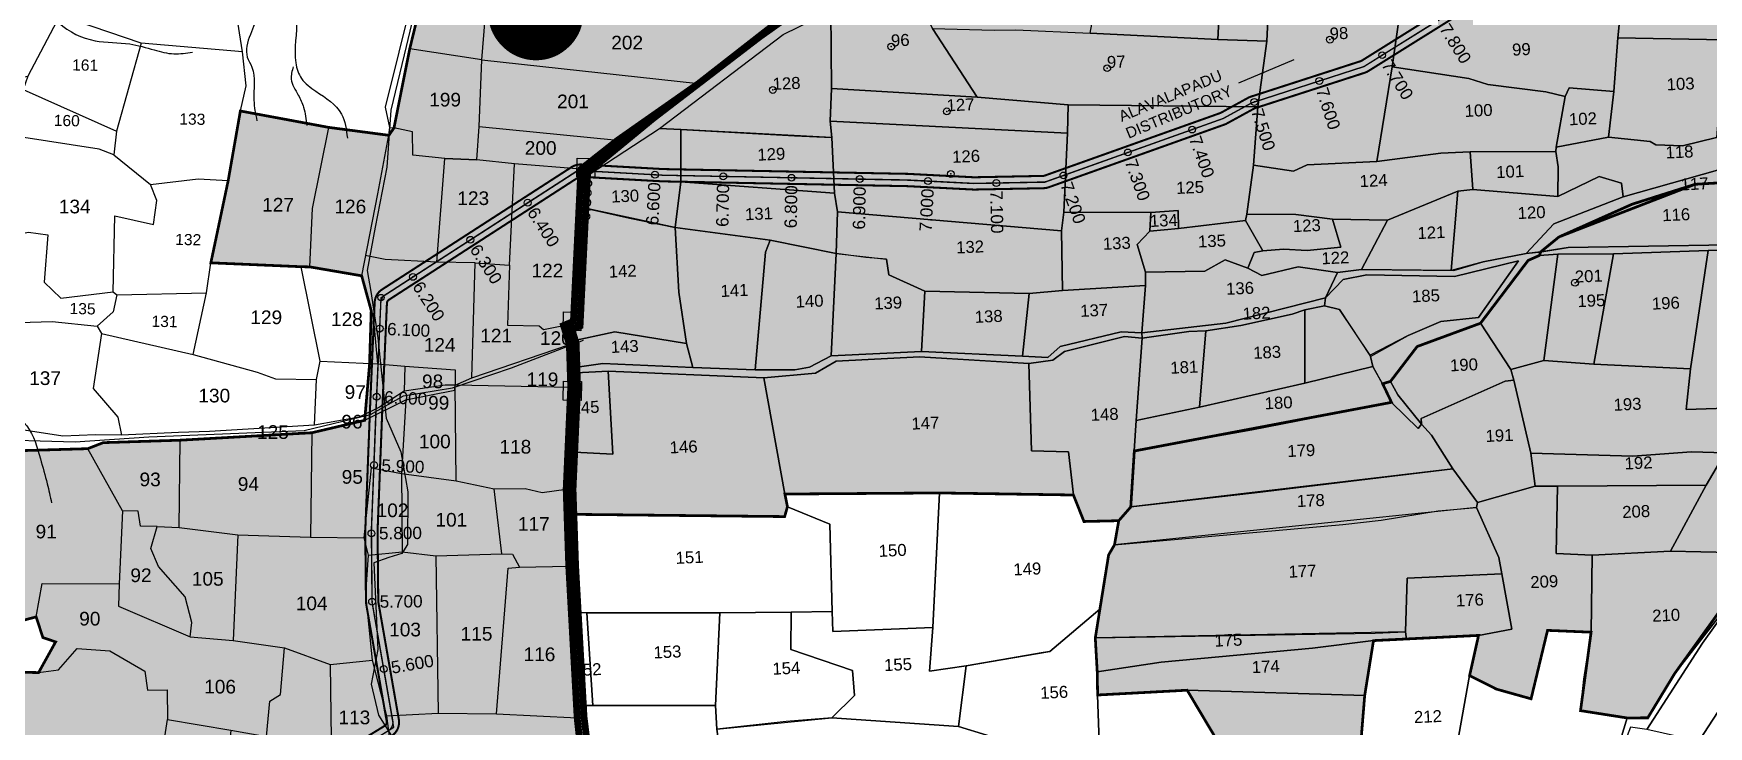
# Model space of a CAD drawing. Header units: inches. Extents: x 204181 to 273365, y 1587708 to 1600456.
# Drawn here: x 215185 to 217638, y 1594822 to 1595836 of the extents above; entities that cross this region are included whole.
import ezdxf
from ezdxf.enums import TextEntityAlignment as Align

# ---------------------------------------------------------------- set-up
doc = ezdxf.new("R2010")
doc.units = ezdxf.units.IN
doc.header["$LTSCALE"] = 15
doc.header["$MEASUREMENT"] = 0
doc.header["$PDMODE"] = 32
doc.header["$PDSIZE"] = 10
doc.linetypes.add('HIDDEN2', pattern=[0.1875, 0.125, -0.0625])
for name, color, linetype in [('BOUNDRY STONES', 240, 'Continuous'), ('CANAL1', 7, 'Continuous'), ('CSMark', 72, 'Continuous'), ('PAPER SIZE', 5, 'Continuous'), ('PLOT', 7, 'Continuous'), ('PLOT NOS', 7, 'Continuous'), ('PLOTS', 7, 'Continuous'), ('PLOTS NO', 7, 'Continuous'), ('ROADS', 1, 'Continuous'), ('STREAMS', 4, 'Continuous'), ('STRUCTURE', 5, 'Continuous'), ('text2', 7, 'Continuous'), ('VILLAGE BOUNDRY', 5, 'Continuous'), ('WUA-16', 3, 'Continuous')]:
    doc.layers.add(name, color=color, linetype=linetype)
doc.styles.add('FONT1', font='Arial')
doc.styles.get("Standard").update_dxf_attribs({"font": 'arial.ttf'})
doc.dimstyles.get("Standard").update_dxf_attribs({"dimtxt": 0.18, "dimasz": 0.18, "dimexe": 0.18, "dimexo": 0.0625, "dimgap": 0.09, "dimtad": 0, "dimtih": 1, "dimtoh": 1, "dimdec": 4, "dimzin": 0, "dimdsep": 46, "dimtxsty": 'Standard', "dimcen": 0.09, "dimadec": 0, "dimazin": 0, "dimtfac": 1, "dimtdec": 4, "dimtofl": 0, "dimtmove": 0, "dimatfit": 3, "dimfxl": 1, "dimtolj": 1, "dimtzin": 0, "dimarcsym": 0})

msp = doc.modelspace()

# ---------------------------------------------------------------- hatches: boundary and pattern name
at = {"layer": 'PLOTS NO', "true_color": 0xfeeab9}
h = msp.add_hatch(color=254, dxfattribs=at)
h.dxf.hatch_style = 1
h.paths.add_polyline_path([(216774.1, 1595123.4), (216723.2, 1595122.2), (216707.7, 1595161), (216511.6, 1595164), (216285.3, 1595162.4), (216289.1, 1595143.9), (216285, 1595129.4), (215966.3, 1595132.8), (215967.6, 1595224), (215970.9, 1595346.7), (215975.7, 1595415.1), (215998.9, 1595635.1), (216154.7, 1595759.8), (216397.3, 1595952.1), (216488.7, 1595999.5), (216648, 1596055), (216681.9, 1596128), (216780.6, 1596144.2), (216814.4, 1596232.2), (216847.6, 1596252.8), (217057, 1596272.3), (217187.2, 1596647.7), (217209.4, 1596667.2), (217467.4, 1596474), (217473.6, 1596459.5), (217499.3, 1596435.7), (217568.5, 1596332.8), (217647.4, 1596322.3), (217859.9, 1596286.5), (217848.2, 1596206.9), (217760, 1596214.7), (217764.6, 1596043), (217755.3, 1596044.7), (217791.8, 1596001.8), (217821.8, 1595969.2), (217894.7, 1595888.1), (217999.7, 1595859.4), (218011.6, 1595811.4), (218014.6, 1595810.1), (218019.8, 1595753.5), (217961.5, 1595711.6), (217931.5, 1595692.7), (217814.2, 1595698.3), (217798.6, 1595688.1), (217795.1, 1595643.4), (217677.3, 1595619.3), (217617.8, 1595615.7), (217418.7, 1595538.7), (217392.2, 1595517.1), (217389.8, 1595511.5), (217373.5, 1595504.3), (217303.8, 1595412.4), (217211, 1595378.3), (217172, 1595327.3), (217160.5, 1595323.8), (217173.5, 1595296.6), (216796.9, 1595225.4), (216791.7, 1595143.5)])
at = {"layer": 'PLOTS NO', "true_color": 0x105689}
h = msp.add_hatch(color=146, dxfattribs=at)
h.dxf.hatch_style = 1
h.paths.add_polyline_path([(216003.9, 1594561.1), (215925.3, 1594554.6), (215809, 1594544.8), (215729.3, 1594536.8), (215693.7, 1594538.1), (215535, 1594522.7), (215393, 1594493.5), (215168.3, 1594459.9), (215096.3, 1594456), (215007.4, 1594449.2), (215036.9, 1594651.9), (215173.1, 1594638.3), (215177, 1594657), (215184.8, 1594796.7), (215151.2, 1594798.8), (215154.6, 1594901.8), (215192.7, 1594901.1), (215217.6, 1594946), (215199, 1594952.4), (215189.1, 1594982.6), (215121.3, 1594964.8), (215107.1, 1594998.6), (215035.1, 1595055.9), (215076.7, 1595223.2), (215264.7, 1595228.8), (215287.3, 1595237.6), (215399.9, 1595241.2), (215592.8, 1595252.1), (215670.1, 1595270.3), (215677.2, 1595351.8), (215679.7, 1595430.7), (215665.7, 1595481.8), (215590, 1595494.8), (215577.2, 1595495.1), (215444.9, 1595500.8), (215470.3, 1595621.3), (215488.1, 1595723), (215617.5, 1595699), (215705.6, 1595687.4), (215713, 1595698.3), (215736.1, 1595814.2), (215783, 1596007), (215790.1, 1596152.8), (215766.3, 1596280.7), (215729.4, 1596325.9), (215716.8, 1596405.1), (215696.1, 1596443.3), (215690.9, 1596478.3), (215699.8, 1596527), (215707.8, 1596563), (215874.8, 1596507.2), (216009.2, 1596465.1), (216015.8, 1596435.4), (216202.7, 1596413), (216508.3, 1596351.6), (216616.1, 1596339.7), (216828.5, 1596313.6), (216993.8, 1596298.7), (217057, 1596272.3), (216847.6, 1596252.8), (216814.4, 1596232.2), (216780.6, 1596144.2), (216681.9, 1596128), (216648, 1596055), (216551.9, 1596021.8), (216488.7, 1595999.5), (216397.3, 1595952.1), (216313, 1595877.4), (216158.9, 1595763.1), (215998.9, 1595635.1), (215975.7, 1595415.1), (215966.3, 1595132.8), (215991.2, 1594836.3), (216011.3, 1594561.7)])
at = {"layer": 'PLOTS NO', "true_color": 0xafd9aa}
h = msp.add_hatch(dxfattribs=at)
h.set_pattern_fill('ANSI31', color=9)
h.set_pattern_definition([(45, (0, 0), (-0.088388347648, 0.088388347648), [])])
h.paths.add_polyline_path([(215835.6, 1593924), (215842.6, 1594002.8), (215841.5, 1594115.4), (215879, 1594127.7), (215886.7, 1594162.1), (215921.5, 1594228.5), (215958.1, 1594259.1), (215977.4, 1594354.1), (216020.1, 1594378.3), (216082.5, 1594342.2), (216254, 1594325.8), (216290.3, 1594313.6), (216325.1, 1594313.4), (216319.1, 1594440.2), (216318.9, 1594523), (216316.8, 1594807.4), (216459.5, 1594805.6), (216486, 1594797.5), (216604.6, 1594773.7), (216600, 1594663.5), (216590.3, 1594453.5), (216721.3, 1594489.1), (216725.3, 1594513.9), (216768, 1594518.5), (216782.1, 1594513.5), (216805, 1594495.2), (216896.2, 1594537.3), (216850.2, 1594573.1), (216843.2, 1594601.3), (216903.9, 1594613.9), (216900.3, 1594670.5), (216930.5, 1594728.1), (216916.1, 1594805.2), (216874.3, 1594875.3), (216743.2, 1594868.3), (216742.6, 1594902.4), (216739.8, 1594951.8), (216746.5, 1594993.8), (216759.3, 1595073.4), (216767.9, 1595088.1), (216774.1, 1595123.4), (216791.7, 1595143.5), (216796.9, 1595225.4), (217173.5, 1595296.6), (217160.5, 1595323.8), (217172, 1595327.3), (217211, 1595378.3), (217303.8, 1595412.4), (217373.5, 1595504.3), (217389.8, 1595511.5), (217392.2, 1595517.1), (217418.7, 1595538.7), (217525.8, 1595586.6), (217617.8, 1595615.7), (217677.3, 1595619.3), (217795.1, 1595643.4), (217798.6, 1595688.1), (217814.2, 1595698.3), (217931.5, 1595692.7), (217934.6, 1595654.5), (217968.2, 1595651), (217960.8, 1595539.6), (217990.2, 1595537), (218037.6, 1595538.8), (218060.3, 1595537.3), (218080.6, 1595467), (218086.1, 1595441.4), (217982.3, 1595368.9), (217822.1, 1595222), (217715, 1595075.8), (217588.1, 1594899.8), (217548.7, 1594834.9), (217518.4, 1594834.7), (217450.2, 1594845.4), (217465.7, 1594960.2), (217401.9, 1594962.9), (217377.8, 1594862.7), (217327.1, 1594876.9), (217287.8, 1594896.7), (217300.9, 1594955.5), (217147.1, 1594947.9), (217134.2, 1594867.5), (217122.6, 1594725.4), (217220.2, 1594683.2), (217256.5, 1594681.6), (217298.6, 1594680.7), (217297.3, 1594665.5), (217312.7, 1594639), (217253.7, 1594591.6), (217087.3, 1594440.1), (216783.3, 1594289.8), (216699.6, 1594229.3), (216736.7, 1594217.5), (216790.4, 1594210.9), (216896.5, 1594180), (216960.1, 1594172.4), (217040.5, 1594119.3), (217044.9, 1594088.5), (216969.5, 1594049.3), (216894.3, 1594014.3), (216852, 1594003.7), (216804.6, 1593992), (216761.4, 1593988.1), (216707.2, 1593982), (216609.8, 1593980.8), (216434.6, 1593909.8), (216356.7, 1593875.9), (216267.3, 1593872.3), (216261.6, 1593866.2), (216260.9, 1593848.6), (216226.8, 1593818.9), (216149.8, 1593761.8), (216068.3, 1593675.3), (216014.5, 1593974.2), (215929.1, 1593933.3), (215867.8, 1593916.5)])
at = {"layer": 'text2'}
h = msp.add_hatch(dxfattribs=at)
h.set_pattern_fill('ANSI31', color=5)
h.set_pattern_definition([(45, (25057.06167, -16811.54153), (-0.088388347648, 0.088388347648), [])])
edge = h.paths.add_edge_path()
edge.add_arc((215920.5, 1595867.1), 69.1, 0, 360)
h.paths.add_polyline_path([(215841.8, 1595836), (215999.2, 1595836), (215999.2, 1595898.1), (215841.8, 1595898.1)], flags=9)

# ---------------------------------------------------------------- linework, layer by layer
at = {"layer": 'BOUNDRY STONES'}
for points in [[(215981.4, 1595654.1), (216007.5, 1595653.6), (216007, 1595626.1), (215980.9, 1595626.6)], [(215961, 1595429.2), (215987.1, 1595428.7), (215986.6, 1595401.2), (215960.5, 1595401.7)], [(215961.3, 1595327.5), (215987.4, 1595327), (215986.9, 1595299.5), (215960.8, 1595299.9)]]:
    msp.add_lwpolyline(points, close=True, dxfattribs=at)
at = {"layer": 'CANAL1', "color": 200, "linetype": 'ByBlock', "ltscale": 40, "const_width": 3}
for points in [[(215129.3, 1594472.9), (215699.6, 1594823.3, 0.3074), (215702.4, 1594829.5), (215672, 1595003.2), (215671, 1595109.1), (215678, 1595289.4), (215684.7, 1595442.6, -0.243102), (215695.6, 1595461.8), (215973, 1595640.9, -0.158657), (215987.4, 1595644.7), (216107.3, 1595638), (216465.3, 1595631), (216562.1, 1595626), (216663.4, 1595628, 0.080943), (216665.3, 1595628.3), (216923.3, 1595720.2), (216963.4, 1595742.2, -0.047144), (216967.6, 1595744), (217128.5, 1595796, 0.061447), (217129.8, 1595796.6), (217293.4, 1595898.8)], [(215138.7, 1594457.6), (215709, 1594808, 0.3074), (215720.1, 1594832.6), (215690, 1595004.8), (215689, 1595108.9), (215696, 1595288.6), (215702.7, 1595441.9, -0.243102), (215705.4, 1595446.6), (215982.8, 1595625.8, -0.158657), (215986.4, 1595626.7), (216106.7, 1595620), (216464.7, 1595613), (216561.9, 1595608), (216663.7, 1595610, 0.080943), (216671.3, 1595611.3), (216930.7, 1595703.8), (216972.1, 1595726.4, -0.047144), (216973.1, 1595726.9), (217134, 1595778.9, 0.061447), (217139.3, 1595781.3), (217302.6, 1595883.2)]]:
    msp.add_lwpolyline(points, format="xyb", dxfattribs=at)
at = {"layer": 'CANAL1', "color": 1, "linetype": 'HIDDEN2', "ltscale": 5, "const_width": 2}
msp.add_lwpolyline([(215134, 1594465.2), (215704.3, 1594815.7, 0.3074), (215711.2, 1594831), (215681, 1595004), (215680, 1595109), (215687, 1595289), (215693.7, 1595442.3, -0.243102), (215700.5, 1595454.2), (215977.9, 1595633.4, -0.158657), (215986.9, 1595635.7), (216107, 1595629), (216465, 1595622), (216562, 1595617), (216663.6, 1595619, 0.080943), (216668.3, 1595619.8), (216927, 1595712), (216967.8, 1595734.3, -0.047144), (216970.3, 1595735.4), (217131.2, 1595787.4, 0.061447), (217134.6, 1595789), (217298, 1595891)], format="xyb", dxfattribs=at)
at = {"layer": 'CSMark', "linetype": 'Continuous'}
for p in [(217159.8, 1595804.7), (217067.9, 1595767), (216972.7, 1595736.2), (216881.6, 1595695.8), (216787.4, 1595662.3), (215995.2, 1595635.3), (216095.1, 1595629.7), (216195, 1595627.3), (216295, 1595625.3), (216395, 1595623.4), (216494.9, 1595620.5), (216594.8, 1595617.6), (216693.2, 1595628.7), (215908.8, 1595588.8), (215824.8, 1595534.5), (215740.8, 1595480.2), (215692, 1595404.6), (215687.7, 1595304.7), (215683.7, 1595204.8), (215680, 1595104.8), (215681, 1595004.9), (215698.1, 1594906.3)]:
    msp.add_point(p, dxfattribs=at)
at = {"layer": 'PLOT'}
for points in [[(215827.1, 1595332.4), (215832, 1595501), (215775.8, 1595502), (215787.6, 1595653.4), (215834.5, 1595651.5), (215837.6, 1595700.4), (215841.8, 1595798), (215850.1, 1595900.4), (215855.9, 1596001.9), (215888.1, 1595995.7), (215891.5, 1596128.2), (215897.4, 1596200.3), (215900.7, 1596263.6), (215923.9, 1596381.7), (215925.6, 1596479.8), (215925.7, 1596493)], [(215419, 1595366.8), (215438.6, 1595457), (215444.9, 1595500.8), (215470.3, 1595621.3), (215488.1, 1595723), (215496.6, 1595759.6), (215491.3, 1595809.4), (215473.2, 1595924.5), (215381.1, 1595936.8), (215383.6, 1596039.6), (215377, 1596044.3), (215382.1, 1596096.9), (215391.9, 1596205.7), (215486, 1596197.6), (215494.1, 1596215.9), (215496.1, 1596268.9), (215366.1, 1596287.2), (215365.2, 1596327.6), (215332.8, 1596329.5), (215350.8, 1596430.2)], [(215665.7, 1595481.8), (215689.6, 1595601.8), (215705.6, 1595687.4), (215706.9, 1595699), (215713, 1595698.3), (215736.1, 1595814.2), (215783, 1596007), (215790.1, 1596152.8), (215766.3, 1596280.7), (215900.7, 1596263.6), (216038.8, 1596240), (216046.6, 1596364), (216050.8, 1596431.3)], [(215706.9, 1595699), (215700.6, 1595728.5), (215740.7, 1595890.1), (215768.8, 1596003.2), (215773.3, 1596050.9), (215776.3, 1596088.6), (215779.4, 1596155), (215763.7, 1596238.5), (215752.3, 1596283.7), (215729.4, 1596325.9)], [(213883.3, 1596011.4), (214081.7, 1595998.7), (214221.3, 1595996.2), (214416.4, 1595989.9), (214504.9, 1595982.7), (214605.9, 1595982.9), (214995.6, 1595784.9), (215072.7, 1595751.2), (215177, 1595774), (215170, 1595754.7), (215306.9, 1595693.5), (215303, 1595658.7), (215356.5, 1595615.6), (215426.5, 1595623.8), (215470.3, 1595621.3), (215444.9, 1595500.8), (215577.2, 1595495.1), (215590, 1595494.8), (215665.7, 1595481.8), (215682.3, 1595421.7), (215688.8, 1595353.2)], [(215491.3, 1595809.4), (215342.7, 1595822.2), (215224, 1595862.8), (215177, 1595774)], [(215342.7, 1595822.2), (215306.9, 1595693.5)], [(215841.8, 1595798), (215736.1, 1595814.2)], [(215841.8, 1595798), (216158.9, 1595763.1)], [(215303, 1595658.7), (215281.4, 1595667), (215164.8, 1595685.4), (215165.9, 1595707.2), (215068.3, 1595719.9)], [(215488.1, 1595723), (215617.5, 1595699)], [(215164.8, 1595685.4), (215145.2, 1595645.6), (215130.3, 1595560.6), (215130.2, 1595535.8), (215178.1, 1595545.7), (215206.2, 1595541.8), (215200.8, 1595472.5), (215225.3, 1595449.2), (215302, 1595458.2), (215302, 1595458.2), (215307.1, 1595454), (215438.6, 1595457)], [(215590, 1595494.8), (215593.6, 1595580.5), (215617.5, 1595699), (215705.6, 1595687.4)], [(215882.3, 1595497.3), (215889.4, 1595645.5), (215834.5, 1595651.5), (215787.6, 1595653.4), (215740.7, 1595658.4), (215740.2, 1595692.4), (215713, 1595698.3)], [(215837.6, 1595700.4), (216040.4, 1595680.1)], [(215986, 1595621.8), (216101.9, 1595697.3), (216133, 1595696), (216132.9, 1595619.3), (216124.8, 1595552.3), (215984, 1595582.9)], [(215986.7, 1595637.8), (215889.4, 1595645.5)], [(215302, 1595458.2), (215304.3, 1595569.7), (215360.8, 1595556.8), (215365.6, 1595592.2), (215356.5, 1595615.6)], [(215984, 1595582.7), (216057.8, 1595566.3), (216124.8, 1595552.3), (216130.1, 1595457.9), (216141.2, 1595382.5), (216036.5, 1595399.7), (215968.6, 1595385.3)], [(217698.9, 1595520.5), (217637.3, 1595518.6), (217498.5, 1595514), (217417.2, 1595513.7), (217389.8, 1595511.5), (217373.5, 1595504.3), (217303.8, 1595412.4), (217211, 1595378.3), (217172, 1595327.3), (217160.5, 1595323.8), (217146.2, 1595349.3), (217142.6, 1595363.5), (217197.9, 1595394.4), (217245.7, 1595414.8), (217300.6, 1595420.9), (217359.4, 1595503.6), (217265.7, 1595480.9), (217137.5, 1595483.1), (217102.8, 1595476.2), (217076.8, 1595449.5), (217076.8, 1595449.5), (217094.5, 1595486.7), (217129.5, 1595491.1), (217264.7, 1595489.5), (217307.6, 1595502.4), (217370.7, 1595514.5), (217393.5, 1595517), (217432.2, 1595523.3), (217667.3, 1595527.2)], [(215604.7, 1595356.8), (215577.2, 1595495.1)], [(215775.8, 1595502), (215700.1, 1595505.5), (215670.8, 1595511.3)], [(215832, 1595501), (215882.3, 1595497.3), (215879.2, 1595409.4), (215925.6, 1595408.6), (215931.9, 1595403.2), (215961.3, 1595409)], [(215307.1, 1595454), (215301.8, 1595429.3), (215278.5, 1595408)], [(215164.2, 1595413.5), (215212.8, 1595415), (215278.5, 1595408), (215284.8, 1595397.4), (215419, 1595366.8), (215512.8, 1595340.8), (215539.4, 1595331.2), (215599.5, 1595329.8), (215604.7, 1595356.8), (215688.8, 1595353.2), (215728.8, 1595349.4), (215802.7, 1595344), (215802.8, 1595321.6), (215827.1, 1595332.4), (215969.8, 1595381.4)], [(215284.8, 1595397.4), (215272.4, 1595317), (215308.5, 1595275), (215314.1, 1595248.4)], [(215968.6, 1595385.3), (216036.5, 1595399.7), (216141.2, 1595382.5), (216150.4, 1595347.4), (216150.4, 1595347.4)], [(215970.9, 1595346.7), (216018.8, 1595353.4), (216150.4, 1595347.4), (216241.7, 1595344.1), (216300.1, 1595344), (216321.4, 1595347.9), (216353, 1595364.7), (216485.3, 1595371.2), (216633.4, 1595364), (216670.2, 1595362.1), (216688.5, 1595378.5), (216777.6, 1595399.6), (216807.9, 1595398.4), (216808.3, 1595390.4), (216808.3, 1595390.4)], [(216808.3, 1595390.4), (216782.3, 1595392.9), (216694.8, 1595371), (216677.6, 1595358.4), (216642.7, 1595353.3), (216482.5, 1595363), (216360.3, 1595356.8), (216330.1, 1595339.2), (216254.6, 1595332.5), (216026.4, 1595342.4), (215979.6, 1595339.9), (215971.2, 1595338.6)], [(215728.8, 1595349.4), (215728.1, 1595312.9)], [(215967.6, 1595224), (216033.4, 1595220.8), (216026.4, 1595342.4), (216254.6, 1595332.5), (216285.3, 1595162.4), (216289.1, 1595143.9), (216285, 1595129.4), (215966.3, 1595132.8)], [(215971.2, 1595338.6), (215979.6, 1595339.9), (216026.4, 1595342.4), (216033.4, 1595220.8), (215967.6, 1595224)], [(216150.4, 1595347.4), (216018.8, 1595353.4), (215970.9, 1595346.7)], [(214556.4, 1595136.1), (214620.7, 1595137.7), (214688, 1595132.6), (214738, 1595142.6), (214943.2, 1595197.2), (215044.8, 1595223.4), (215076.7, 1595223.2), (215200.7, 1595226.5), (215264.7, 1595228.8), (215287.3, 1595237.6), (215399.9, 1595241.2), (215592.8, 1595252.1), (215670.1, 1595270.3), (215730.2, 1595300.2), (215802.1, 1595314.6), (215802.8, 1595321.6)], [(215971.8, 1595318.4), (215802.8, 1595321.6), (215788, 1595321.6), (215728.1, 1595312.9), (215691.7, 1595289.6), (215661.9, 1595274.9), (215596.8, 1595263), (215442.7, 1595253.8), (215397.4, 1595252.4), (215314.1, 1595248.4), (215275.9, 1595249.1), (215228.4, 1595247.2), (215133.2, 1595261.5)], [(215596.8, 1595263), (215599.5, 1595329.8)], [(215804.1, 1595181.6), (215802.8, 1595321.6)], [(215730.2, 1595300.2), (215723.8, 1595192.5)], [(215592.8, 1595252.1), (215590.8, 1595099.1)], [(215315.6, 1595137.7), (215264.7, 1595228.8)], [(215398.6, 1595113.6), (215399.9, 1595241.2)], [(215732, 1594539.4), (215711.2, 1594770.6), (215702.3, 1594837.8), (215681.6, 1594919.2), (215671.7, 1595016), (215675.5, 1595073.1), (215669.3, 1595098.2), (215680, 1595200.6), (215723.8, 1595192.5), (215804.1, 1595181.6), (215859.5, 1595170.1), (215905, 1595170.4), (215929.9, 1595164.9), (215965.1, 1595169.3)], [(215723.8, 1595192.5), (215724.8, 1595077.9)], [(215870.8, 1595074.9), (215859.5, 1595170.1)], [(214688, 1595132.6), (214683.8, 1595126), (214668.9, 1595132.7), (214667.5, 1595124.6), (214684, 1595122), (214687.1, 1595114.4), (214719.7, 1595071.5), (214730.9, 1595071), (214752.1, 1595072.7), (214797.1, 1595081.1), (214887.3, 1595055.4), (214903.2, 1595060.8), (215035.1, 1595055.9), (215107.1, 1594998.6), (215121.3, 1594964.8), (215189.1, 1594982.6), (215197.8, 1595031.5), (215310.7, 1595031.2), (215309.7, 1594998.4), (215414.5, 1594953.5), (215477.5, 1594948.1), (215552.6, 1594937.5), (215619.5, 1594913), (215681.6, 1594919.2)], [(215414.5, 1594953.5), (215417.1, 1594974.4), (215407.5, 1595012.1), (215368.2, 1595056.6), (215356.9, 1595082.9), (215366.3, 1595114.7), (215341.7, 1595115.5), (215338.4, 1595137.3), (215315.6, 1595137.7), (215310.7, 1595031.2)], [(215966.3, 1595132.8), (216285, 1595129.4), (216289.1, 1595143.9), (216351.2, 1595118.2), (216354.6, 1594990.4), (216294.3, 1594989.3), (216190.2, 1594988.5), (216190.2, 1594988.5)], [(215366.3, 1595114.7), (215398.6, 1595113.6), (215484.5, 1595102.5), (215590.8, 1595099.1), (215669.3, 1595098.2)], [(215484.5, 1595102.5), (215477.5, 1594948.1)], [(215675.5, 1595073.1), (215724.8, 1595077.9), (215774.1, 1595072.2), (215870.8, 1595074.9), (215886.3, 1595074.2), (215896.6, 1595055.2), (215968.9, 1595056.9)], [(215774.1, 1595072.2), (215777.6, 1594841.9)], [(215863.2, 1594840.7), (215880.2, 1595054), (215896.6, 1595055.2)], [(215192.7, 1594901.1), (215217.6, 1594946), (215199, 1594952.4), (215189.1, 1594982.6)], [(215972.7, 1594988.9), (215995.5, 1594988.4), (216004, 1594853.1), (215980.2, 1594853)], [(216190.2, 1594988.5), (215995.5, 1594988.4), (215972.7, 1594988.9)], [(215154.6, 1594901.8), (215192.7, 1594901.1), (215221.7, 1594905.3), (215249.3, 1594936.3), (215296.9, 1594933), (215348.2, 1594903), (215352.3, 1594875.3), (215381, 1594875.8), (215381.3, 1594832.3), (215474.3, 1594816.6), (215468.9, 1594753.3), (215506.6, 1594760.3), (215514.2, 1594758.1), (215621.5, 1594767), (215693.1, 1594771.6), (215711.2, 1594770.6)], [(215474.3, 1594816.6), (215526.5, 1594807.8), (215531, 1594859.4), (215547, 1594869.1), (215552.6, 1594937.5)], [(215619.5, 1594913), (215621.5, 1594767)], [(215980.2, 1594853), (216004, 1594853.1), (216183.5, 1594853), (216185.8, 1594818.5), (216187, 1594808.2), (216194.5, 1594727.6), (216137.9, 1594727.3), (215995.3, 1594724.7)], [(215036.9, 1594651.9), (215173.1, 1594638.3), (215177, 1594657), (215348, 1594616.3), (215381.3, 1594832.3)], [(215702.3, 1594837.8), (215777.6, 1594841.9), (215863.2, 1594840.7), (215981.2, 1594834.8)]]:
    msp.add_lwpolyline(points, dxfattribs=at)
for points in [[(217006.6, 1596020.5), (217218.2, 1595978.2), (217205.9, 1595909.2), (217191.6, 1595908.3), (217174.6, 1595787.8), (217151.8, 1595649.2), (217050, 1595644), (217029.9, 1595635.1), (216971.5, 1595643.5), (216977.6, 1595729.1), (216991, 1595825.4), (216995.4, 1595917.3), (217006.6, 1596020.5)], [(216750.8, 1595936.3), (216804, 1595931.9), (216924.3, 1595923.5), (216919.2, 1595827.5), (216732.3, 1595836.9), (216750.8, 1595936.3)], [(216352.4, 1595869), (216389.4, 1595888.4), (216462, 1595921.2), (216501.5, 1595843.8), (216566.8, 1595743.2), (216353.7, 1595755.9), (216352.4, 1595869)], [(216924.3, 1595923.5), (216995.4, 1595917.3), (216991, 1595825.4), (216919.2, 1595827.5), (216924.3, 1595923.5)], [(217174.6, 1595787.8), (217191.6, 1595908.3), (217205.9, 1595909.2), (217315.8, 1595900.4), (217358.7, 1595900.3), (217440.3, 1595900.7), (217511.7, 1595898.6), (217504.6, 1595830.1), (217498.9, 1595751.5), (217433.8, 1595756.7), (217427.8, 1595744.4), (217399.3, 1595751.2), (217314.6, 1595761.7), (217286.6, 1595770.6), (217174.6, 1595787.8)], [(217511.7, 1595898.6), (217819.2, 1595893.6), (217812.9, 1595825.4), (217660.4, 1595827), (217504.6, 1595830.1), (217511.7, 1595898.6)], [(216101.9, 1595697.3), (216282.8, 1595834.9), (216352.4, 1595869), (216353.7, 1595755.9), (216351.5, 1595708.2), (216353.9, 1595684), (216133, 1595696), (216101.9, 1595697.3)], [(216501.5, 1595843.8), (216591.7, 1595841.2), (216623.6, 1595841.6), (216732.3, 1595836.9), (216919.2, 1595827.5), (216991, 1595825.4), (216977.6, 1595729.1), (216700.3, 1595731.9), (216566.8, 1595743.2), (216501.5, 1595843.8)], [(217491.2, 1595684.9), (217498.9, 1595751.5), (217504.6, 1595830.1), (217660.4, 1595827), (217649.1, 1595684.1), (217599.5, 1595671.9), (217560.4, 1595673.7), (217552.3, 1595678.4), (217491.2, 1595684.9)], [(217174.6, 1595787.8), (217286.6, 1595770.6), (217314.6, 1595761.7), (217399.3, 1595751.2), (217427.8, 1595744.4), (217414.5, 1595669.9), (217414.2, 1595663.5), (217288.6, 1595663.4), (217245.5, 1595661.5), (217151.8, 1595649.2), (217174.6, 1595787.8)], [(216351.5, 1595708.2), (216353.7, 1595755.9), (216566.8, 1595743.2), (216700.3, 1595731.9), (216699.2, 1595690.7), (216351.5, 1595708.2)], [(217414.5, 1595669.9), (217427.8, 1595744.4), (217433.8, 1595756.7), (217498.9, 1595751.5), (217491.2, 1595684.9), (217414.5, 1595669.9)], [(216353.9, 1595684), (216351.5, 1595708.2), (216699.2, 1595690.7), (216693.7, 1595574.9), (216690.4, 1595547.7), (216362.4, 1595575.4), (216358, 1595602.7), (216353.9, 1595684)], [(216959.7, 1595562.8), (216861.8, 1595551.2), (216861, 1595577.6), (216821.1, 1595574.3), (216693.7, 1595574.9), (216699.2, 1595690.7), (216700.3, 1595731.9), (216977.6, 1595729.1), (216971.5, 1595643.5), (216961.8, 1595571.9), (216959.7, 1595562.8)], [(217766.6, 1595669.1), (217512.4, 1595597.2), (217510, 1595617.2), (217477.6, 1595627.3), (217416.9, 1595598.1), (217417.6, 1595641.1), (217414.2, 1595663.5), (217414.5, 1595669.9), (217491.2, 1595684.9), (217552.3, 1595678.4), (217560.4, 1595673.7), (217599.5, 1595671.9), (217649.1, 1595684.1), (217742.7, 1595691.4), (217809.2, 1595716), (217766.6, 1595669.1)], [(216133, 1595696), (216299.6, 1595686.6), (216353.9, 1595684), (216358, 1595602.7), (216132.9, 1595619.3), (216133, 1595696)], [(216971.5, 1595643.5), (217029.9, 1595635.1), (217050, 1595644), (217151.8, 1595649.2), (217245.5, 1595661.5), (217288.6, 1595663.4), (217292.6, 1595608.2), (217270.8, 1595605.5), (217167.5, 1595563.1), (217086.9, 1595564.9), (217033.5, 1595571.5), (216961.8, 1595571.9), (216971.5, 1595643.5)], [(217414.2, 1595663.5), (217417.6, 1595641.1), (217416.9, 1595598.1), (217292.6, 1595608.2), (217288.6, 1595663.4), (217414.2, 1595663.5)], [(217370.7, 1595514.5), (217411, 1595557.7), (217512.4, 1595597.2), (217766.6, 1595669.1), (217795.1, 1595643.4), (217677.3, 1595619.3), (217617.8, 1595615.7), (217525.8, 1595586.6), (217418.7, 1595538.7), (217392.2, 1595517.1), (217370.7, 1595514.5)], [(216132.9, 1595619.3), (216358, 1595602.7), (216362.4, 1595575.4), (216360.4, 1595514.3), (216263.9, 1595534), (216124.8, 1595552.3), (216132.9, 1595619.3)], [(217416.9, 1595598.1), (217477.6, 1595627.3), (217510, 1595617.2), (217512.4, 1595597.2), (217411, 1595557.7), (217370.7, 1595514.5), (217307.6, 1595502.4), (217260.8, 1595489.5), (217270.8, 1595605.5), (217292.6, 1595608.2), (217416.9, 1595598.1)], [(217392.2, 1595517.1), (217418.7, 1595538.7), (217525.8, 1595586.6), (217617.8, 1595615.7), (217677.3, 1595619.3), (217667.3, 1595527.2), (217432.2, 1595523.3), (217392.2, 1595517.1)], [(217129.5, 1595491.1), (217167.5, 1595563.1), (217270.8, 1595605.5), (217260.8, 1595489.5), (217129.5, 1595491.1)], [(216490.2, 1595459.1), (216437.5, 1595483.1), (216434.3, 1595506.1), (216403.6, 1595508.7), (216360.4, 1595514.3), (216362.4, 1595575.4), (216690.4, 1595547.7), (216691.6, 1595460.2), (216642.8, 1595456.1), (216490.2, 1595459.1)], [(216691.6, 1595460.2), (216690.4, 1595547.7), (216693.7, 1595574.9), (216821.1, 1595574.3), (216819.6, 1595546.9), (216801.2, 1595527.6), (216813.5, 1595486.9), (216813.1, 1595467.6), (216691.6, 1595460.2)], [(216813.5, 1595486.9), (216801.2, 1595527.6), (216819.6, 1595546.9), (216861.8, 1595551.2), (216959.7, 1595562.8), (216984.9, 1595518.3), (216972.6, 1595516.1), (216963, 1595492.8), (216929.7, 1595505.1), (216900.3, 1595488.6), (216813.5, 1595486.9)], [(216821.1, 1595574.3), (216861, 1595577.6), (216861.8, 1595551.2), (216819.6, 1595546.9), (216821.1, 1595574.3)], [(216959.7, 1595562.8), (216961.8, 1595571.9), (217033.5, 1595571.5), (217086.9, 1595564.9), (217099.4, 1595523.5), (217050.1, 1595518.7), (217015.4, 1595521), (216984.9, 1595518.3), (216959.7, 1595562.8)], [(217099.4, 1595523.5), (217086.9, 1595564.9), (217167.5, 1595563.1), (217129.5, 1595491.1), (217094.5, 1595486.7), (217036.6, 1595494.8), (216983.6, 1595482), (216963, 1595492.8), (216972.6, 1595516.1), (216984.9, 1595518.3), (217015.4, 1595521), (217050.1, 1595518.7), (217099.4, 1595523.5)], [(216124.8, 1595552.3), (216263.9, 1595534), (216257, 1595516.6), (216241.7, 1595344.1), (216150.4, 1595347.4), (216141.2, 1595382.5), (216130.1, 1595457.9), (216124.8, 1595552.3)], [(216263.9, 1595534), (216360.4, 1595514.3), (216353, 1595364.7), (216321.4, 1595347.9), (216300.1, 1595344), (216241.7, 1595344.1), (216257, 1595516.6), (216263.9, 1595534)], [(216360.4, 1595514.3), (216434.3, 1595506.1), (216437.5, 1595483.1), (216490.2, 1595459.1), (216485.3, 1595371.2), (216353, 1595364.7), (216360.4, 1595514.3), (216360.4, 1595514.3)], [(217303.8, 1595412.4), (217373.5, 1595504.3), (217389.8, 1595511.5), (217417.2, 1595513.7), (217396.7, 1595357.8), (217348.3, 1595344.7), (217303.8, 1595412.4)], [(217417.2, 1595513.7), (217498.5, 1595514), (217469.8, 1595352.7), (217396.7, 1595357.8), (217417.2, 1595513.7), (217417.2, 1595513.7)], [(217611.3, 1595345.6), (217469.8, 1595352.7), (217498.5, 1595514), (217637.3, 1595518.6), (217611.3, 1595345.6)], [(217663.6, 1595288.3), (217605.1, 1595286.3), (217611.3, 1595345.6), (217637.3, 1595518.6), (217698.9, 1595520.5), (217663.6, 1595288.3)], [(217076.8, 1595449.5), (216931.1, 1595412.3), (216807.9, 1595398.4), (216813.1, 1595467.6), (216813.5, 1595486.9), (216900.3, 1595488.6), (216929.7, 1595505.1), (216963, 1595492.8), (216983.6, 1595482), (217036.6, 1595494.8), (217094.5, 1595486.7), (217076.8, 1595449.5)], [(217142.2, 1595365.7), (217097.5, 1595432.6), (217075.6, 1595437.9), (217076.8, 1595449.5), (217102.8, 1595476.2), (217137.5, 1595483.1), (217265.7, 1595480.9), (217359.4, 1595503.6), (217300.6, 1595420.9), (217245.7, 1595414.8), (217197.9, 1595394.4), (217142.2, 1595365.7)], [(216633.4, 1595364), (216642.8, 1595456.1), (216691.6, 1595460.2), (216813.1, 1595467.6), (216807.9, 1595398.4), (216777.6, 1595399.6), (216688.5, 1595378.5), (216670.2, 1595362.1), (216633.4, 1595364)], [(216485.3, 1595371.2), (216490.2, 1595459.1), (216642.8, 1595456.1), (216633.4, 1595364), (216485.3, 1595371.2)], [(216808.3, 1595390.4), (216807.9, 1595398.4), (216931.1, 1595412.3), (217076.8, 1595449.5), (217075.6, 1595437.9), (217046.5, 1595432.1), (217028, 1595425.6), (216952.8, 1595408.9), (216901.4, 1595401.4), (216876.5, 1595400.2), (216808.3, 1595390.4)], [(216892.4, 1595289.7), (216901.4, 1595401.4), (216952.8, 1595408.9), (217028, 1595425.6), (217046.5, 1595432.1), (217046.6, 1595324.6), (216892.4, 1595289.7)], [(217046.5, 1595432.1), (217075.6, 1595437.9), (217097.5, 1595432.6), (217142.6, 1595363.5), (217146.2, 1595349.3), (217046.6, 1595324.6), (217046.5, 1595432.1)], [(216642.7, 1595353.3), (216677.6, 1595358.4), (216694.8, 1595371), (216782.3, 1595392.9), (216808.3, 1595390.4), (216799.7, 1595270.1), (216796.9, 1595225.4), (216791.7, 1595143.5), (216774.1, 1595123.4), (216723.2, 1595122.2), (216707.7, 1595161), (216700.6, 1595224.2), (216646.2, 1595225.5), (216642.7, 1595353.3)], [(216808.3, 1595390.4), (216876.5, 1595400.2), (216901.4, 1595401.4), (216892.4, 1595289.7), (216799.7, 1595270.1), (216808.3, 1595390.4)], [(217217.3, 1595264.7), (217182.7, 1595307.6), (217172, 1595327.3), (217211, 1595378.3), (217303.8, 1595412.4), (217348.3, 1595344.7), (217352.7, 1595328.9), (217339.8, 1595327.4), (217216.8, 1595273), (217217.3, 1595264.7)], [(216511.6, 1595164), (216285.3, 1595162.4), (216254.6, 1595332.5), (216330.1, 1595339.2), (216360.3, 1595356.8), (216482.5, 1595363), (216602.9, 1595356.1), (216642.7, 1595353.3), (216646.2, 1595225.5), (216700.6, 1595224.2), (216707.7, 1595161), (216511.6, 1595164)], [(217173.5, 1595296.6), (216796.9, 1595225.4), (216799.7, 1595270.1), (216892.4, 1595289.7), (217046.6, 1595324.6), (217146.2, 1595349.3), (217154.5, 1595333.8), (217160.5, 1595323.8), (217173.5, 1595296.6)], [(217377.5, 1595222.4), (217352.7, 1595328.9), (217348.3, 1595344.7), (217396.7, 1595357.8), (217469.8, 1595352.7), (217611.3, 1595345.6), (217605.1, 1595286.3), (217663.6, 1595288.3), (217662.2, 1595222.8), (217612.9, 1595224.3), (217526.9, 1595217.9), (217377.5, 1595222.4)], [(217160.5, 1595323.8), (217172, 1595327.3), (217182.7, 1595307.6), (217217.3, 1595264.7), (217212.4, 1595258.3), (217173.5, 1595296.6), (217160.5, 1595323.8)], [(217217.3, 1595264.7), (217216.8, 1595273), (217339.8, 1595327.4), (217352.7, 1595328.9), (217377.5, 1595222.4), (217384, 1595174.1), (217299.2, 1595149.8), (217263.4, 1595199.3), (217232.1, 1595248.8), (217217.3, 1595264.7)], [(216791.7, 1595143.5), (216796.9, 1595225.4), (216969.1, 1595256.6), (217173.5, 1595296.6), (217212.4, 1595258.3), (217217.3, 1595264.7), (217232.1, 1595248.8), (217263.4, 1595199.3), (216791.7, 1595143.5)], [(217662.2, 1595222.8), (217725.1, 1595285.5), (217822.1, 1595222), (217715, 1595075.8), (217582, 1595078.7), (217634.3, 1595175.4), (217662.2, 1595222.8)], [(217783, 1595014.3), (217922.8, 1595263.1), (217939.5, 1595194.3), (217904.8, 1595153.4), (217855.4, 1595036.8), (217843.5, 1595008.3), (217849.3, 1594920.8), (217679.7, 1594812.6), (217623.3, 1594800.6), (217651.7, 1594844.1), (217702.1, 1594877.6), (217782.4, 1594906.1), (217809.8, 1594965.4), (217783, 1595014.3)], [(217416.4, 1595173.9), (217384, 1595174.1), (217377.5, 1595222.4), (217526.9, 1595217.9), (217612.9, 1595224.3), (217662.2, 1595222.8), (217634.3, 1595175.4), (217416.4, 1595173.9)], [(216774.1, 1595123.4), (216791.7, 1595143.5), (216972.9, 1595164.3), (217263.4, 1595199.3), (217299.2, 1595149.8), (217297.7, 1595142.7), (216767.9, 1595088.1), (216774.1, 1595123.4)], [(217377.8, 1594862.7), (217327.1, 1594876.9), (217287.8, 1594896.7), (217300.9, 1594955.5), (217349.5, 1594964.7), (217335, 1595045.5), (217330.4, 1595069.5), (217297.7, 1595142.7), (217299.2, 1595149.8), (217384, 1595174.1), (217416.4, 1595173.9), (217414.7, 1595075.4), (217467.2, 1595072.7), (217465.7, 1594960.2), (217401.9, 1594962.9), (217377.8, 1594862.7)], [(217467.2, 1595072.7), (217414.7, 1595075.4), (217416.4, 1595173.9), (217634.3, 1595175.4), (217582, 1595078.7), (217467.2, 1595072.7)], [(216285.3, 1595162.4), (216511.6, 1595164), (216501.7, 1594967), (216355.5, 1594961.3), (216354.6, 1594990.4), (216351.2, 1595118.2), (216289.1, 1595143.9), (216285.3, 1595162.4)], [(216550.6, 1594910.8), (216496.9, 1594903.2), (216501.7, 1594967), (216511.6, 1595164), (216707.7, 1595161), (216723.2, 1595122.2), (216774.1, 1595123.4), (216767.9, 1595088.1), (216759.3, 1595073.4), (216746.5, 1594993.8), (216673.1, 1594932.1), (216663.6, 1594930.4), (216550.6, 1594910.8)], [(216739.8, 1594951.8), (216759.3, 1595073.4), (216767.9, 1595088.1), (217102.2, 1595117.8), (217158.5, 1595124.4), (217241.8, 1595137.6), (217297.7, 1595142.7), (217330.4, 1595069.5), (217335, 1595045.5), (217196.5, 1595039.3), (217194.1, 1594960.5), (216739.8, 1594951.8)], [(217588.1, 1594899.8), (217548.7, 1594834.9), (217518.4, 1594834.7), (217450.2, 1594845.4), (217454.9, 1594891.7), (217465.7, 1594960.2), (217467.2, 1595072.7), (217582, 1595078.7), (217715, 1595075.8), (217700.4, 1595044.1), (217588.1, 1594899.8)], [(217195.3, 1594949.7), (217194.1, 1594960.5), (217196.5, 1595039.3), (217335, 1595045.5), (217349.5, 1594964.7), (217300.9, 1594955.5), (217195.3, 1594949.7)], [(217312.7, 1594639), (217384.4, 1594662.1), (217457.1, 1594713.5), (217505.3, 1594791.3), (217518.4, 1594834.7), (217548.7, 1594834.9), (217588.1, 1594899.8), (217700.4, 1595044.1), (217628.9, 1594944.3), (217547.5, 1594817.6), (217523.5, 1594821.3), (217511.4, 1594789.4), (217476.2, 1594731.8), (217463.8, 1594708.6), (217381.8, 1594651.6), (217312.7, 1594639)], [(217623.3, 1594800.6), (217547.5, 1594817.6), (217628.9, 1594944.3), (217700.4, 1595044.1), (217783, 1595014.3), (217809.8, 1594965.4), (217782.4, 1594906.1), (217702.1, 1594877.6), (217651.7, 1594844.1), (217623.3, 1594800.6)], [(215995.5, 1594988.4), (216190.2, 1594988.5), (216183.5, 1594853), (216183.5, 1594853), (216004, 1594853.1), (215995.5, 1594988.4)], [(216294.3, 1594989.3), (216294.1, 1594934.9), (216384.4, 1594904.2), (216387.1, 1594867.4), (216354, 1594835), (216287, 1594829.7), (216185.8, 1594818.5), (216183.5, 1594853), (216190.2, 1594988.5), (216294.3, 1594989.3)], [(216354.6, 1594990.4), (216355.5, 1594961.3), (216501.7, 1594967), (216496.9, 1594903.2), (216550.6, 1594910.8), (216539.7, 1594822.4), (216354, 1594835), (216387.1, 1594867.4), (216384.4, 1594904.2), (216294.1, 1594934.9), (216294.3, 1594989.3), (216354.6, 1594990.4)], [(216746.5, 1594993.8), (216739.8, 1594951.8), (216742.6, 1594902.4), (216743.2, 1594868.3), (216746.9, 1594759), (216539.7, 1594822.4), (216550.6, 1594910.8), (216673.1, 1594932.1), (216746.5, 1594993.8)], [(216742.6, 1594902.4), (216739.8, 1594951.8), (217149.5, 1594958.9), (217194.1, 1594960.5), (217195.3, 1594949.7), (217147.1, 1594947.9), (217057.6, 1594936.8), (216836, 1594916.2), (216742.6, 1594902.4)], [(217256.5, 1594681.6), (217220.2, 1594683.2), (217122.6, 1594725.4), (217134.2, 1594867.5), (217147.1, 1594947.9), (217195.3, 1594949.7), (217300.9, 1594955.5), (217287.8, 1594896.7), (217264.5, 1594768.6), (217256.5, 1594681.6)], [(217287.8, 1594896.7), (217327.1, 1594876.9), (217377.8, 1594862.7), (217401.9, 1594962.9), (217465.7, 1594960.2), (217454.9, 1594891.7), (217450.2, 1594845.4), (217518.4, 1594834.7), (217505.3, 1594791.3), (217457.1, 1594713.5), (217384.4, 1594662.1), (217312.7, 1594639), (217297.3, 1594665.5), (217298.6, 1594680.7), (217256.5, 1594681.6), (217264.5, 1594768.6), (217287.8, 1594896.7)], [(216743.2, 1594868.3), (216742.6, 1594902.4), (216836, 1594916.2), (217057.6, 1594936.8), (217147.1, 1594947.9), (217134.2, 1594867.5), (216874.3, 1594875.3), (216743.2, 1594868.3)], [(216746.9, 1594759), (216743.2, 1594868.3), (216874.3, 1594875.3), (216916.1, 1594805.2), (216930.5, 1594728.1), (216900.3, 1594670.5), (216903.9, 1594613.9), (216843.2, 1594601.3), (216850.2, 1594573.1), (216896.2, 1594537.3), (216805, 1594495.2), (216782.1, 1594513.5), (216768, 1594518.5), (216765.9, 1594555.7), (216746.9, 1594759)], [(216874.3, 1594875.3), (217134.2, 1594867.5), (217122.6, 1594725.4), (216930.5, 1594728.1), (216916.1, 1594805.2), (216874.3, 1594875.3)], [(216539.7, 1594822.4), (216746.9, 1594759), (216765.9, 1594555.7), (216664.6, 1594650.8), (216600, 1594663.5), (216604.6, 1594773.7), (216486, 1594797.5), (216459.5, 1594805.6), (216316.8, 1594807.4), (216240.4, 1594808), (216187, 1594808.2), (216185.8, 1594818.5), (216354, 1594835), (216539.7, 1594822.4)]]:
    msp.add_lwpolyline(points, close=True, dxfattribs=at)
at = {"layer": 'PLOTS NO', "color": 7}
for p in [(217083.3, 1595827.4), (216441, 1595817.3), (216757.2, 1595785.7), (216267.7, 1595753.8), (216522.4, 1595722.4), (216528.3, 1595630.9), (217442.2, 1595471.7)]:
    msp.add_point(p, dxfattribs=at)
at = {"layer": 'ROADS'}
for points in [[(215758.9, 1595934.1), (215727.7, 1595805.3), (215708.4, 1595724.1), (215702.5, 1595640.9), (215685.5, 1595553.2), (215673.7, 1595489.6), (215679.1, 1595459), (215689.2, 1595390.9), (215701.7, 1595273.3), (215723.2, 1595224), (215733.3, 1595165.8), (215732.7, 1595088.5), (215724.5, 1595075.3), (215705.3, 1595069.4), (215683.3, 1595061.8), (215689.3, 1594934.8), (215679.7, 1594884.2), (215690.3, 1594838.9), (215717.5, 1594795.2), (215734, 1594650.6), (215739.5, 1594526)], [(214009.8, 1594306.2), (214108.2, 1594444.7), (214177.2, 1594551.8), (214275.1, 1594632.1), (214402.5, 1594746.8), (214475.7, 1594819.6), (214519.9, 1594826.6), (214623.2, 1594901.1), (214636.9, 1594963.1), (214721.1, 1595077.1), (214920.9, 1595179.7), (214954.3, 1595211.9), (215109.8, 1595242.9), (215246.3, 1595238.7), (215354, 1595246.3), (215581.5, 1595255.2), (215678.7, 1595278.6), (215727.1, 1595306), (215798.8, 1595318), (215885, 1595347), (215990.3, 1595387.7)]]:
    msp.add_lwpolyline(points, dxfattribs=at)
at = {"layer": 'STREAMS'}
msp.add_open_spline([(213795.2, 1594605.2), (213826.2, 1594609.4), (213863.2, 1594614.4), (213906.1, 1594609), (213926.6, 1594609.5), (213949, 1594623.8), (213972.7, 1594662.4), (214010, 1594715.8), (214052, 1594782), (214121.7, 1594791.4), (214161.6, 1594816), (214230.8, 1594842.1), (214304.8, 1594846.4), (214378.4, 1594849.2), (214415.4, 1594844.2), (214442.3, 1594852.8), (214458.8, 1594875.4), (214489.4, 1594887.7), (214511.5, 1594906.3), (214541.2, 1594929.9), (214541.9, 1594975.1), (214555.1, 1595031.5), (214492.7, 1595076.7), (214531.4, 1595121.4), (214539.1, 1595157.4), (214538, 1595190.4), (214542.4, 1595232.6), (214578.1, 1595264.9), (214592.8, 1595308.8), (214630, 1595335.1), (214654.3, 1595369.3), (214685.8, 1595389.1), (214713, 1595411.3), (214736.8, 1595441.7), (214765.2, 1595478.3), (214810.4, 1595504), (214848, 1595517.7), (214885.8, 1595541.1), (214915.1, 1595583.8), (214994.5, 1595626.5), (214952.6, 1595720.5), (214994.3, 1595783.3), (214999.4, 1595857.8), (214974.5, 1595939.1), (215022.8, 1596019), (215016.6, 1596112.9), (215093.6, 1596188.3), (215166.5, 1596260.3), (215207.3, 1596343.9), (215272.5, 1596402.4), (215322.5, 1596465.4), (215370.7, 1596531.6), (215378, 1596588.6), (215389.2, 1596621.7), (215395.5, 1596634.1)], degree=3, knots=[0, 0, 0, 0, 11.343226, 13.578884, 15.897655, 18.693406, 22.875501, 32.278521, 43.329517, 48.972384, 57.055818, 60.3688, 76.046906, 83.739384, 87.507941, 89.551284, 93.746121, 97.227608, 101.395096, 104.439315, 110.574309, 116.799379, 124.599403, 131.579649, 134.09699, 138.170599, 143.717576, 148.837834, 155.101492, 159.99166, 165.11173, 170.311016, 173.471623, 177.95004, 184.437079, 190.281314, 196.678631, 199.173714, 206.405437, 215.845506, 227.154813, 236.099471, 242.034644, 254.135265, 265.493983, 274.158709, 286.924904, 302.083551, 312.366101, 320.309248, 333.91792, 342.117427, 349.611389, 354.701978, 354.701978, 354.701978, 354.701978], dxfattribs=at)
for points in [[(215337.1, 1596486.4), (215339.1, 1596424.7), (215309.8, 1596373), (215298, 1596343.7), (215288.5, 1596309.3), (215295, 1596286.5), (215313.1, 1596274.9), (215406.4, 1596251.1), (215451.4, 1596234.6), (215507.3, 1596224.8), (215553.6, 1596209.5), (215577.7, 1596187), (215562.1, 1596155.8), (215561.5, 1596126.3), (215571.6, 1596054.7), (215571.4, 1596012), (215567.2, 1595984.4), (215555.5, 1595933), (215569.9, 1595858.2), (215569.3, 1595793.4), (215577.7, 1595770.6), (215598.8, 1595752), (215636, 1595718.6), (215644.8, 1595683.2)], [(215289.7, 1596309.7), (215274, 1596274.1), (215256.1, 1596227.9), (215261.1, 1596156.1), (215258.6, 1596122.8), (215259.5, 1596067.4), (215279.4, 1596052), (215309.2, 1596032.6), (215337.7, 1596008.8), (215379.8, 1596001.7), (215397.8, 1595990.7), (215400.1, 1595974.3), (215407.4, 1595962.8), (215462.4, 1595900.5), (215510.8, 1595863.8), (215502.7, 1595835), (215498.3, 1595801.8), (215505, 1595787.2), (215507.9, 1595738.7), (215512.4, 1595708.8)], [(215257, 1596067.1), (215236.1, 1596027.9), (215226.5, 1596014.2), (215200.1, 1595984.5), (215192.4, 1595945), (215193.4, 1595894.6), (215222.2, 1595851.9), (215275.3, 1595825.8), (215326.2, 1595821.1), (215361.9, 1595812.3), (215390.8, 1595806.7), (215417.9, 1595809.3)], [(215565.5, 1595787.8), (215562.6, 1595769.6), (215572.9, 1595746.2), (215580.7, 1595728.4), (215585.3, 1595701.9)], [(214965.6, 1595621.2), (214994.6, 1595588.5), (214995.7, 1595576.5), (214998, 1595531.8), (215017.7, 1595506.9), (215040.7, 1595488.2), (215050.7, 1595449.6), (215073.7, 1595429.6), (215098.7, 1595417.2), (215114.4, 1595379.8), (215114.6, 1595324.3), (215175.3, 1595262.3), (215195.3, 1595214.1), (215205.3, 1595177.4), (215211.7, 1595149.6)]]:
    msp.add_spline(points, degree=3, dxfattribs=at)
at = {"layer": 'text2', "color": 0, "linetype": 'Continuous'}
msp.add_lwpolyline([(215132, 1594464), (215713, 1594821), (215681, 1595004), (215680, 1595109), (215687, 1595289), (215694, 1595450), (215982, 1595636), (216107, 1595629), (216465, 1595622), (216562, 1595617), (216666, 1595619), (216927, 1595712), (216969, 1595735), (217133, 1595788), (217298, 1595891)], dxfattribs=at)
at = {"layer": 'text2', "linetype": 'Continuous'}
msp.add_circle((215694, 1595450), 4.65, dxfattribs=at)
at = {"layer": 'VILLAGE BOUNDRY', "color": 5, "linetype": 'HIDDEN2', "ltscale": 20, "const_width": 10}
msp.add_lwpolyline([(216026.6, 1594549.3), (215991.2, 1594836.3), (215978.9, 1595057.4), (215975.1, 1595169.2), (215981.8, 1595318.4), (215979.7, 1595383), (215973.5, 1595403.3), (215985.4, 1595408.3), (215996.5, 1595633.1), (216093, 1595712.5), (216248, 1595831.2), (216313, 1595877.4)], dxfattribs=at)
at = {"layer": 'VILLAGE BOUNDRY', "linetype": 'HIDDEN2', "ltscale": 20, "const_width": 10}
msp.add_lwpolyline([(216270.6, 1595850.2), (216158.9, 1595763.1), (216040.4, 1595680.1), (215986.7, 1595637.8), (215986.7, 1595637.8), (215975.7, 1595415.1), (215961.3, 1595409), (215969.8, 1595381.4), (215971.8, 1595318.4), (215965.1, 1595169.3), (215968.9, 1595056.9), (215981.2, 1594834.8), (216009.7, 1594575.9), (216011.3, 1594561.7), (215732, 1594539.4), (215516.1, 1594523.8), (215342.2, 1594484.2), (215268.6, 1594463.7), (215157.4, 1594461.4)], dxfattribs=at)
at = {"layer": 'WUA-16', "color": 17, "const_width": 4}
for points in [[(215076.7, 1595223.2), (215264.7, 1595228.8), (215287.3, 1595237.6), (215399.9, 1595241.2), (215592.8, 1595252.1), (215670.1, 1595270.3), (215677.2, 1595351.8), (215679.7, 1595430.7), (215665.7, 1595481.8), (215590, 1595494.8), (215577.2, 1595495.1), (215444.9, 1595500.8), (215470.3, 1595621.3), (215488.1, 1595723), (215617.5, 1595699), (215705.6, 1595687.4), (215713, 1595698.3), (215736.1, 1595814.2), (215783, 1596007)], [(216774.1, 1595123.4), (216723.2, 1595122.2), (216707.7, 1595161), (216511.6, 1595164), (216285.3, 1595162.4), (216289.1, 1595143.9), (216285, 1595129.4), (215966.3, 1595132.8), (215967.6, 1595224), (215970.9, 1595346.7), (215975.7, 1595415.1), (215998.9, 1595635.1), (216154.7, 1595759.8), (216397.3, 1595952.1)], [(216313, 1595877.4), (216158.9, 1595763.1), (215998.9, 1595635.1), (215975.7, 1595415.1), (215966.3, 1595132.8), (215991.2, 1594836.3), (216011.3, 1594561.7), (216003.9, 1594561.1)], [(216916.1, 1594805.2), (216874.3, 1594875.3), (216743.2, 1594868.3), (216742.6, 1594902.4), (216739.8, 1594951.8), (216746.5, 1594993.8), (216759.3, 1595073.4), (216767.9, 1595088.1), (216774.1, 1595123.4), (216791.7, 1595143.5), (216796.9, 1595225.4), (217173.5, 1595296.6), (217160.5, 1595323.8), (217172, 1595327.3), (217211, 1595378.3), (217303.8, 1595412.4), (217373.5, 1595504.3), (217389.8, 1595511.5), (217392.2, 1595517.1), (217418.7, 1595538.7), (217525.8, 1595586.6), (217617.8, 1595615.7), (217677.3, 1595619.3)], [(217677.3, 1595619.3), (217617.8, 1595615.7), (217418.7, 1595538.7), (217392.2, 1595517.1), (217389.8, 1595511.5), (217373.5, 1595504.3), (217303.8, 1595412.4), (217211, 1595378.3), (217172, 1595327.3), (217160.5, 1595323.8), (217173.5, 1595296.6), (216796.9, 1595225.4), (216791.7, 1595143.5), (216774.1, 1595123.4)], [(217715, 1595075.8), (217588.1, 1594899.8), (217548.7, 1594834.9), (217518.4, 1594834.7), (217450.2, 1594845.4), (217465.7, 1594960.2), (217401.9, 1594962.9), (217377.8, 1594862.7), (217327.1, 1594876.9), (217287.8, 1594896.7), (217300.9, 1594955.5), (217147.1, 1594947.9), (217134.2, 1594867.5), (217122.6, 1594725.4)], [(215154.6, 1594901.8), (215192.7, 1594901.1), (215217.6, 1594946), (215199, 1594952.4), (215189.1, 1594982.6), (215121.3, 1594964.8)]]:
    msp.add_lwpolyline(points, dxfattribs=at)

# ---------------------------------------------------------------- texts
at = {"layer": 'CSMark', "color": 1, "linetype": 'Continuous', "style": 'FONT1'}
for s, rotation, p in [('7.800', 301.9742, (217250.4, 1595848.3)), ('7.700', 301.9742, (217165.6, 1595795.4)), ('7.600', 287.9093, (217071.3, 1595756.5)), ('7.500', 287.9093, (216976.1, 1595725.7)), ('7.400', 289.6121, (216885.3, 1595685.5)), ('7.300', 289.6121, (216791.1, 1595651.9)), ('7.200', 289.6121, (216696.9, 1595618.3)), ('7.100', 271.1017, (216595, 1595606.6)), ('6.400', 302.8557, (215914.8, 1595579.5)), ('6.300', 302.8557, (215830.8, 1595525.3)), ('6.200', 302.8557, (215746.8, 1595471)), ('6.100', 357.5104, (215703, 1595404.1)), ('6.000', 357.5104, (215698.7, 1595304.2)), ('5.900', 357.773, (215694.7, 1595204.3)), ('5.800', 0.5457, (215691, 1595105)), ('5.700', 0.5457, (215692, 1595005)), ('5.600', 9.9187, (215708.9, 1594908.2))]:
    msp.add_text(s, height=18, rotation=rotation, dxfattribs=at).set_placement(p, align=Align.MIDDLE_LEFT)
for s, rotation, p in [('6.500', 86.7948, (215994.6, 1595624.3)), ('6.600', 86.7948, (216094.4, 1595618.7)), ('6.700', 88.8798, (216194.8, 1595616.3)), ('6.800', 88.8798, (216294.8, 1595614.3)), ('6.900', 88.8798, (216394.8, 1595612.4)), ('7.000', 87.0492, (216494.4, 1595609.5))]:
    msp.add_text(s, height=18, rotation=rotation, dxfattribs=at).set_placement(p, align=Align.MIDDLE_RIGHT)
at = {"layer": 'PLOT NOS'}
for s, p in [('202', (216054.4, 1595823.1)), ('199', (215787.9, 1595739.6)), ('201', (215975.1, 1595737)), ('200', (215927.8, 1595668.9)), ('134', (215245.6, 1595583.2)), ('127', (215543.3, 1595585.8)), ('126', (215649.1, 1595583.2)), ('123', (215829, 1595595.4)), ('122', (215937.6, 1595489.5)), ('129', (215526, 1595421.1)), ('128', (215644.1, 1595418.3)), ('124', (215779.9, 1595380.7)), ('121', (215862.6, 1595394.3)), ('120', (215950, 1595390.6)), ('137', (215202.2, 1595332)), ('119', (215930.4, 1595330.3)), ('130', (215449.9, 1595306.5)), ('97', (215656.3, 1595311.6)), ('98', (215769.6, 1595327.3)), ('99', (215778.5, 1595296)), ('96', (215651.6, 1595268.3)), ('125', (215535.8, 1595253.1)), ('100', (215772.7, 1595239.3)), ('118', (215890.7, 1595231.6)), ('93', (215356, 1595183.8)), ('95', (215652, 1595187.5)), ('94', (215499.9, 1595177.1)), ('102', (215710.9, 1595138.6)), ('101', (215797, 1595124.7)), ('117', (215917.8, 1595118.7)), ('91', (215203.8, 1595107.5)), ('92', (215342.6, 1595043.5)), ('105', (215440.3, 1595038.3)), ('104', (215592.5, 1595002.4)), ('90', (215267.7, 1594980)), ('103', (215729.2, 1594964.1)), ('115', (215833.9, 1594957.9)), ('116', (215926, 1594927.9)), ('106', (215458.4, 1594880.5)), ('113', (215655, 1594835.5))]:
    msp.add_text(s, height=20, dxfattribs=at).set_placement(p, align=Align.MIDDLE_CENTER)
at = {"layer": 'PLOTS'}
for s, p in [('161', (215260.8, 1595790.2)), ('160', (215234, 1595709)), ('133', (215417.8, 1595711.1)), ('132', (215411.8, 1595534.8)), ('135', (215257.1, 1595433.7)), ('131', (215377.1, 1595415))]:
    msp.add_text(s, height=16.35, rotation=358.9548, dxfattribs=at).set_placement(p, align=Align.MIDDLE_CENTER)
at = {"layer": 'PLOTS NO', "color": 7}
for s, p in [('96', (216441, 1595817.3)), ('98', (217083.3, 1595827.4)), ('99', (217350.4, 1595803.9)), ('97', (216757.2, 1595785.7)), ('128', (216267.7, 1595753.8)), ('103', (217576.7, 1595753.1)), ('127', (216522.4, 1595722.4)), ('100', (217280.9, 1595714.2)), ('102', (217433.6, 1595702)), ('129', (216245.4, 1595650.2)), ('126', (216530.5, 1595647)), ('118', (217575, 1595653.4)), ('101', (217327.1, 1595624.7)), ('125', (216858.5, 1595601.5)), ('124', (217127.2, 1595611.5)), ('117', (217597.1, 1595606.7)), ('130', (216031.4, 1595588.9)), ('131', (216227.3, 1595563)), ('134', (216820, 1595553.2)), ('123', (217029.4, 1595545.7)), ('120', (217358.5, 1595564.8)), ('116', (217570.2, 1595561.6)), ('133', (216751.2, 1595519.8)), ('135', (216890.5, 1595523.1)), ('121', (217211.8, 1595535.5)), ('132', (216536.4, 1595514.4)), ('122', (217071.2, 1595498.5)), ('142', (216027.8, 1595479)), ('201', (217442.2, 1595471.7)), ('141', (216191.4, 1595450.7)), ('136', (216931.6, 1595453.9)), ('140', (216301.4, 1595435.1)), ('139', (216416.4, 1595432.4)), ('137', (216718.1, 1595421.6)), ('185', (217203.8, 1595442.9)), ('195', (217446, 1595435.8)), ('196', (217555, 1595432.2)), ('138', (216563.6, 1595412.8)), ('182', (216955.8, 1595417.5)), ('143', (216030.7, 1595368.8)), ('183', (216971.3, 1595360.2)), ('181', (216850, 1595338.4)), ('190', (217259.5, 1595341.9)), ('145', (215973.3, 1595279.7)), ('180', (216988.1, 1595286.3)), ('193', (217498.9, 1595284.2)), ('147', (216470.9, 1595256.6)), ('148', (216733.4, 1595269.4)), ('191', (217311.5, 1595238.5)), ('146', (216117, 1595221.8)), ('179', (217021.3, 1595216.5)), ('192', (217515.1, 1595198.3)), ('178', (217035.2, 1595143.3)), ('208', (217511.6, 1595127.2)), ('151', (216125.7, 1595060.1)), ('150', (216423, 1595070.3)), ('149', (216620.2, 1595043.2)), ('177', (217023, 1595039.9)), ('209', (217377, 1595024.6)), ('176', (217268.1, 1594997.7)), ('210', (217555.5, 1594975.4)), ('175', (216914.5, 1594938.9)), ('153', (216093.3, 1594921.7)), ('152', (215976.3, 1594895.8)), ('154', (216267.4, 1594897.9)), ('155', (216430.9, 1594903.2)), ('174', (216969.2, 1594900.2)), ('156', (216659.5, 1594862.6)), ('212', (217206.7, 1594827.1))]:
    msp.add_text(s, height=17.55, rotation=2.5251, dxfattribs=at).set_placement(p)
at = {"layer": 'STRUCTURE', "color": 5, "insert": (216772.1, 1595721.6), "char_height": 16, "width": 273.397, "attachment_point": 1, "rotation": 22.6443, "style": 'FONT1', "bg_fill": 1, "box_fill_scale": 1.1, "bg_fill_color": 7, "bg_fill_true_color": 16777215, "bg_fill_transparency": 0}
msp.add_mtext('{\\C1;ALAVALAPADU DISTRIBUTORY}', dxfattribs=at)

# ---------------------------------------------------------------- leaders
at = {"layer": 'PAPER SIZE', "color": 1}
msp.add_leader([(217030.3, 1595797.8), (216949.6, 1595763.7)], dimstyle='Standard', override={"dimasz": 40, "dimgap": 0.09, "dimtad": 0, "dimtfill": 2, "dimtfillclr": 5}, dxfattribs=at)

doc.saveas('drawing.dxf')
